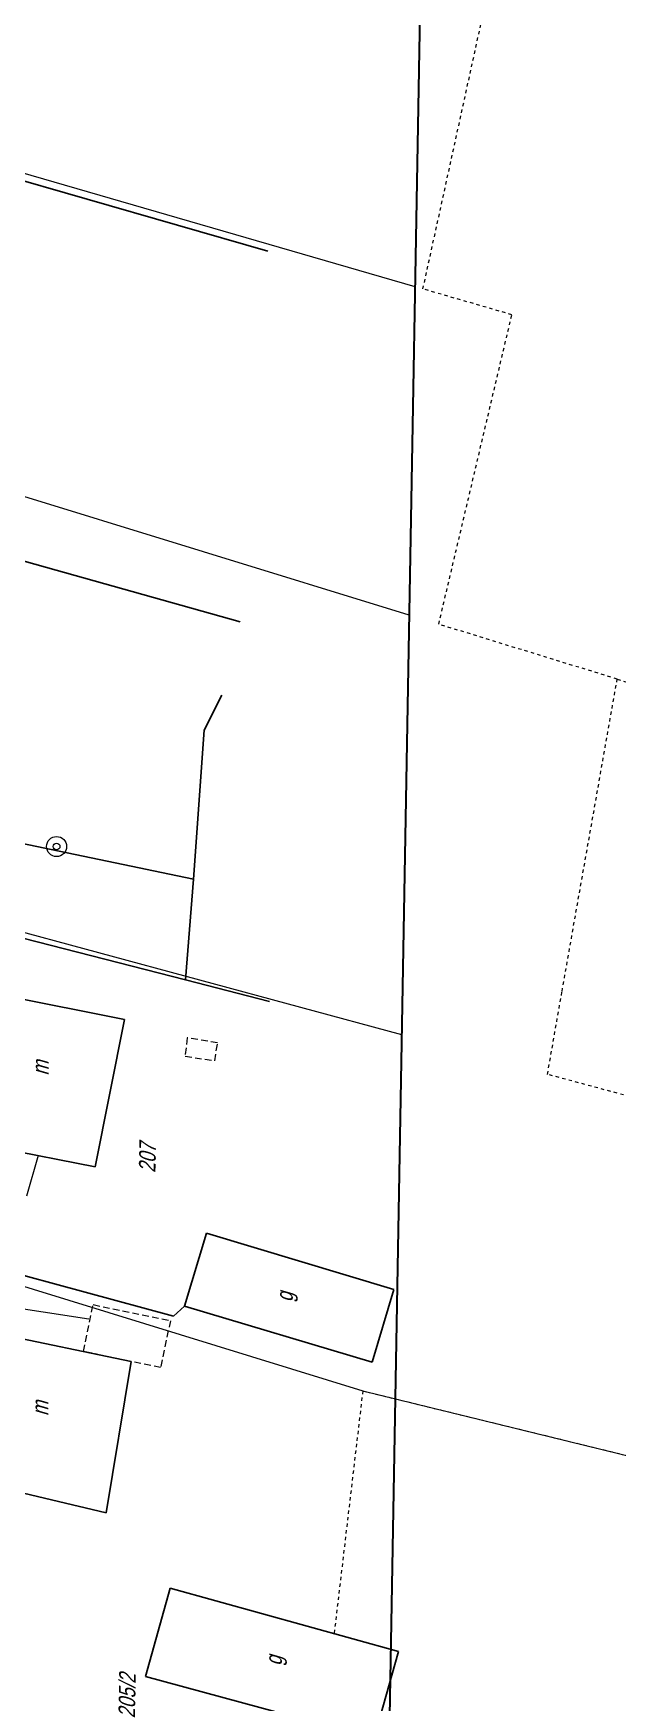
# Model space of a CAD drawing. Header units: millimetres. Extents: x 4848043 to 9699780, y 5827542 to 11659147.
# Drawn here: x 4849856.3 to 4849943.8, y 5829706.9 to 5829956.6 of the extents above; entities that cross this region are included whole.
import ezdxf
from ezdxf.lldxf.tags import DXFTag

# ---------------------------------------------------------------- set-up
doc = ezdxf.new("R2010")
doc.units = ezdxf.units.MM
doc.header["$MEASUREMENT"] = 0
for name, pattern in [('0', [0]), ('GUZ', [1, 0.5, -0.5]), ('UOK', [1.5, 1, -0.5])]:
    doc.linetypes.add(name, pattern=pattern)
doc.layers.get('0').update_dxf_attribs({"lineweight": 18})
for name, color, linetype, lineweight in [('EBUOA_T_1', 251, '0', 25), ('EBUPP_L_3', 6, '0', 25), ('EDZPD_L_0', 251, '0', 18), ('EDZTD_T_0', 7, '0', 25), ('EUZPU_L_4', 251, 'GUZ', 18), ('UKKPA_L_4', 7, 'UOK', 18), ('UWWPA_T_0', 251, '0', 18)]:
    doc.layers.add(name, color=color, linetype=linetype, lineweight=lineweight)
doc.layers.add('Kanaliza', color=36, linetype='DASHEDX2', lineweight=18, plot=False)
doc.layers.add('RYS layout', color=7, linetype='Continuous', lineweight=30, plot=False)
doc.layers.add('SZOPO_L_0', color=251, linetype='BGS')
doc.styles.get("Standard").update_dxf_attribs({"font": 'txt', "width": 0.8, "oblique": 15})
doc.linetypes.add('BGS', pattern='A,2.5,[133,ltypeshp.shx,S=0.2,R=0,X=0,Y=0],2.5', length=5)
tags = doc.linetypes.add('DASHEDX2', pattern=[38.1, 25.4, -12.7]).pattern_tags.tags
tags[6:7] = [DXFTag(74, 4), DXFTag(75, 0), DXFTag(340, '0'), DXFTag(46, 1.0), DXFTag(50, 0.0), DXFTag(44, 0.0), DXFTag(45, 0.0)]
tags[4:5] = [DXFTag(74, 4), DXFTag(75, 0), DXFTag(340, '0'), DXFTag(46, 1.0), DXFTag(50, 0.0), DXFTag(44, 0.0), DXFTag(45, 0.0)]

# ---------------------------------------------------------------- blocks, each defined once
blk = doc.blocks.new('STD')
at = {"color": 0}
for radius in [0.75, 0.25]:
    blk.add_circle((0, 0), radius, dxfattribs=at)

msp = doc.modelspace()

# ---------------------------------------------------------------- linework, layer by layer
at = {"layer": 'EBUPP_L_3', "linetype": '0'}
for p, q in [((4849869.96, 5829809.09), (4849852.2, 5829812.63)), ((4849865.54, 5829787.03), (4849869.96, 5829809.09)), ((4849851.29, 5829789.86), (4849865.54, 5829787.03)), ((4849882.23, 5829777.11), (4849878.95, 5829766.19)), ((4849910.26, 5829768.71), (4849882.23, 5829777.11)), ((4849907.01, 5829757.81), (4849910.26, 5829768.71)), ((4849878.95, 5829766.19), (4849907.01, 5829757.81)), ((4849870.92, 5829757.91), (4849848.19, 5829762.66)), ((4849867.22, 5829735.29), (4849870.92, 5829757.91)), ((4849845.73, 5829740.36), (4849867.22, 5829735.29)), ((4849876.78, 5829724), (4849873.1, 5829710.8)), ((4849910.94, 5829714.53), (4849876.78, 5829724)), ((4849908.18, 5829704.64), (4849910.94, 5829714.53)), ((4849873.1, 5829710.8), (4849907.34, 5829701.53))]:
    msp.add_line(p, q, dxfattribs=at)
at = {"layer": 'EDZPD_L_0', "linetype": '0'}
for p, q in [((4849847.88, 5829937.71), (4849913.41, 5829918.73)), ((4849847.03, 5829889.77), (4849912.53, 5829869.6)), ((4849803.97, 5829835.9), (4849911.41, 5829806.82)), ((4849822.74, 5829779.11), (4849905.61, 5829753.53)), ((4849905.61, 5829753.53), (4849970.78, 5829737.6))]:
    msp.add_line(p, q, dxfattribs=at)
at = {"layer": 'EUZPU_L_4', "linetype": 'GUZ'}
for p, q in [((4849914.62, 5829918.37), (4849926.07, 5829970.66)), ((4849927.93, 5829914.52), (4849914.62, 5829918.37)), ((4849916.98, 5829868.22), (4849927.93, 5829914.52)), ((4849943.7, 5829860.01), (4849916.98, 5829868.22)), ((4849935.44, 5829813.29), (4849943.7, 5829860.01)), ((4849943.7, 5829860.01), (4850012.97, 5829838.67)), ((4849933.26, 5829800.88), (4849935.44, 5829813.29)), ((4849979.41, 5829788.42), (4849933.26, 5829800.88)), ((4849905.61, 5829753.53), (4849901.32, 5829717.18)), ((4849905.61, 5829753.53), (4849970.78, 5829737.6))]:
    msp.add_line(p, q, dxfattribs=at)
at = {"layer": 'Kanaliza', "ltscale": 0.1}
for p, q in [((4849857.01, 5829788.73), (4849855.28, 5829782.64)), ((4849820.14, 5829771.16), (4849864.63, 5829764.3))]:
    msp.add_line(p, q, dxfattribs=at)
at = {"layer": 'RYS layout'}
msp.add_lwpolyline([(4849624.24, 5829687.49), (4849634.23, 5830247.4), (4849919.19, 5830242.32), (4849909.19, 5829682.41)], close=True, dxfattribs=at)
at = {"layer": 'SZOPO_L_0', "linetype": 'BGS'}
for p, q in [((4849847.86, 5829936.54), (4849891.41, 5829924.01)), ((4849826.34, 5829885.71), (4849887.24, 5829868.56)), ((4849881.87, 5829852.39), (4849884.53, 5829857.62)), ((4849880.25, 5829830.07), (4849881.87, 5829852.39)), ((4849845.5, 5829837.3), (4849880.25, 5829830.07)), ((4849806.01, 5829833.76), (4849879.09, 5829815.01)), ((4849879.09, 5829815.01), (4849880.25, 5829830.07)), ((4849891.65, 5829811.79), (4849879.09, 5829815.01)), ((4849877.29, 5829764.7), (4849823.76, 5829779.21)), ((4849878.95, 5829766.19), (4849877.29, 5829764.7))]:
    msp.add_line(p, q, dxfattribs=at)
at = {"layer": 'UKKPA_L_4', "linetype": 'UOK'}
for p, q in [((4849879.31, 5829806.35), (4849879.02, 5829803.61)), ((4849883.88, 5829805.61), (4849879.31, 5829806.35)), ((4849883.45, 5829802.91), (4849883.88, 5829805.61)), ((4849879.02, 5829803.61), (4849883.45, 5829802.91)), ((4849863.79, 5829759.42), (4849865.26, 5829766.43)), ((4849865.26, 5829766.43), (4849876.81, 5829764.03)), ((4849876.81, 5829764.03), (4849875.35, 5829757.01)), ((4849870.92, 5829757.91), (4849863.79, 5829759.42)), ((4849875.35, 5829757.01), (4849870.92, 5829757.91))]:
    msp.add_line(p, q, dxfattribs=at)

# ---------------------------------------------------------------- block references
at = {"layer": 'UWWPA_T_0', "xscale": 2, "yscale": 2, "zscale": 2, "rotation": 88.97723720235952}
msp.add_blockref('STD', (4849859.78, 5829834.96), dxfattribs=at)

# ---------------------------------------------------------------- texts
at = {"layer": 'EBUOA_T_1', "char_height": 2.48, "attachment_point": 9, "rotation": 88.9772, "line_spacing_factor": 0.82}
for s, insert in [('m', (4849858.61, 5829802.9)), ('g', (4849895.91, 5829768.28)), ('m', (4849858.56, 5829751.97)), ('g', (4849894.28, 5829713.87))]:
    msp.add_mtext(s, dxfattribs=dict(at, insert=insert))
at = {"layer": 'EDZTD_T_0', "char_height": 2.48, "attachment_point": 5, "rotation": 88.9772, "line_spacing_factor": 0.82}
for s, insert in [('207', (4849873.39, 5829788.37)), ('205/2', (4849870.35, 5829707.89))]:
    msp.add_mtext(s, dxfattribs=dict(at, insert=insert))

doc.saveas('drawing.dxf')
